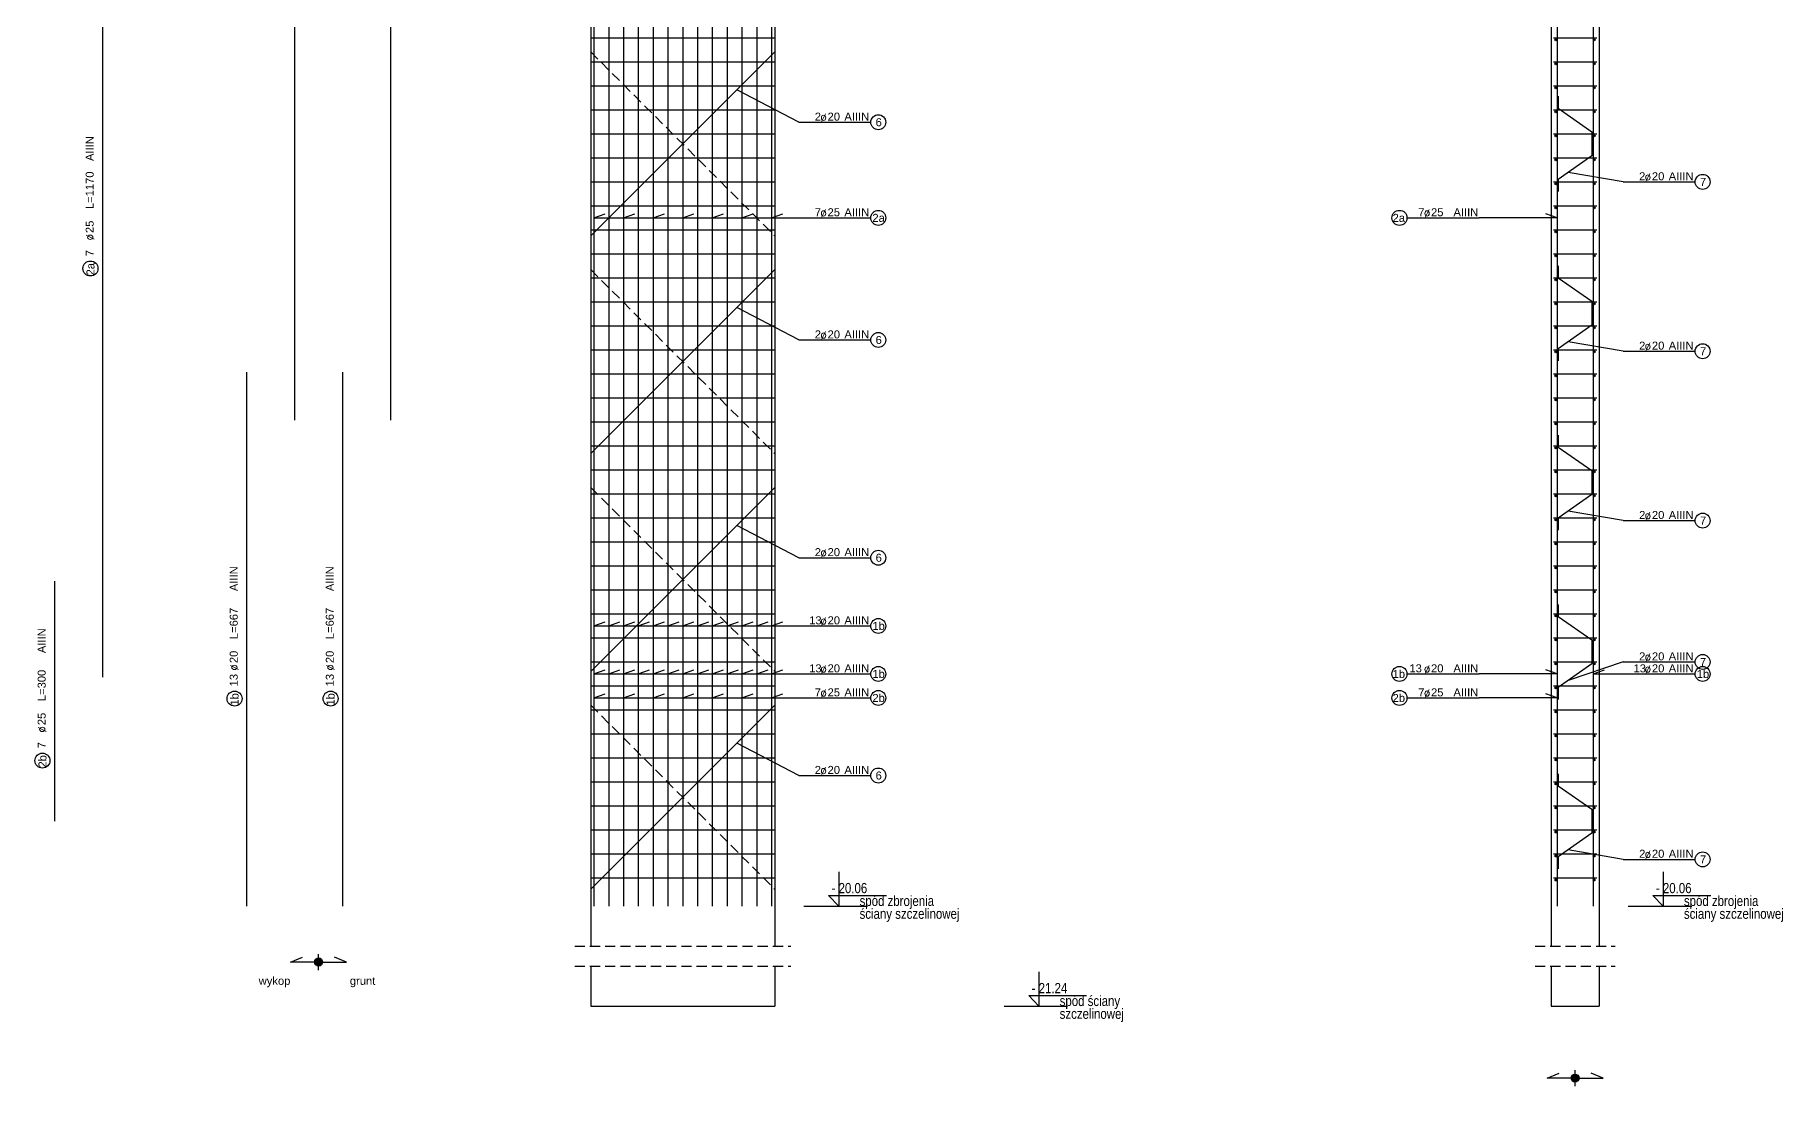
# Model space of a CAD drawing. Extents: x -5264 to 5377, y -10043 to -2374.
# Drawn here: x -1694 to 490, y -7752 to -6438 of the extents above; entities that cross this region are included whole.
import ezdxf
from ezdxf.enums import TextEntityAlignment as Align

# ---------------------------------------------------------------- set-up
doc = ezdxf.new("R2010")
doc.units = 0
doc.header["$MEASUREMENT"] = 0
doc.linetypes.add('DASHED', pattern=[19.05, 12.7, -6.35])
for name, color, linetype in [('__SOL-KOTY_WYSOKOSCIOWE', 4, 'CONTINUOUS'), ('__SOL-OPISY', 4, 'CONTINUOUS'), ('__SOL-PRZERYWANA', 253, 'DASHED'), ('__SOL-WIDOK', 4, 'CONTINUOUS'), ('__SOL-ZBROJENIE', 3, 'CONTINUOUS')]:
    doc.layers.add(name, color=color, linetype=linetype)
doc.styles.add('ARIAL', font='arial.ttf', dxfattribs={"height": 2.5})
doc.styles.add('SIMPLEX', font='SIMPLEX.SHX', dxfattribs={"width": 0.8})
doc.styles.get("Standard").update_dxf_attribs({"font": 'arial.ttf'})

# ---------------------------------------------------------------- blocks, each defined once
blk = doc.blocks.new('OPIS_PRET_BEZ_LINII')
at = {"layer": '__SOL-OPISY'}
blk.add_circle((25.7, 0), 9.36, dxfattribs=at)
at = {"layer": '__SOL-OPISY', "style": 'SIMPLEX', "width": 0.9}
blk.add_text(' %%c ', height=10, dxfattribs=at).set_placement((64.7, -4.8), align=Align.CENTER)
at = {"layer": '__SOL-OPISY', "style": 'ARIAL', "width": 0.8}
blk.add_attdef('NUMER', text='', height=10, dxfattribs=at).set_placement((25.7, 0), align=Align.MIDDLE)
blk.add_attdef('ILOSC', text='', height=10, dxfattribs=at).set_placement((56.9, -5.1), align=Align.RIGHT)
for tag, p in [('SREDNICA', (71, -5.1)), ('DLUGOSC', (95.1, -5.2)), ('STAL', (144.7, -5.2))]:
    blk.add_attdef(tag, p, '', height=10, dxfattribs=at)
blk = doc.blocks.new('OPIS_PRAWY')
at = {"layer": '__SOL-OPISY'}
blk.add_line((0, 0), (90, 0), dxfattribs=at)
blk.add_circle((99.4, 0), 9.36, dxfattribs=at)
at = {"layer": '__SOL-OPISY', "style": 'SIMPLEX', "width": 0.9}
blk.add_text(' %%c ', height=10, dxfattribs=at).set_placement((20.9, 0.5))
at = {"layer": '__SOL-OPISY', "style": 'ARIAL', "width": 0.8}
blk.add_attdef('ILOSC', text='', height=10, dxfattribs=at).set_placement((27.1, 0.1), align=Align.RIGHT)
for tag, p in [('SREDNICA', (35.4, 0.1)), ('STAL', (58.4, 0.5))]:
    blk.add_attdef(tag, p, '', height=10, dxfattribs=at)
for tag, p in [('NUMER', (99.4, 0)), ('DLUGOSC', (52.8, -6.1))]:
    blk.add_attdef(tag, text='', height=10, dxfattribs=at).set_placement(p, align=Align.MIDDLE)
blk = doc.blocks.new('KOTA')
at = {"layer": '__SOL-KOTY_WYSOKOSCIOWE'}
for p, q in [((0, 33.4), (0, 0)), ((-34, 0), (28, 0)), ((0, 0), (-9.9, 10.4)), ((-9.9, 10.4), (46.5, 10.4))]:
    blk.add_line(p, q, dxfattribs=at)
at = {"layer": '__SOL-KOTY_WYSOKOSCIOWE', "style": 'ARIAL', "width": 0.8}
blk.add_attdef('RZEDNA', (500.5, 15.9), '', height=10.4, dxfattribs=at)
blk = doc.blocks.new('OPIS_LEWY')
at = {"layer": '__SOL-OPISY'}
blk.add_line((-90, 0), (0, 0), dxfattribs=at)
blk.add_circle((-99.4, 0), 9.36, dxfattribs=at)
at = {"layer": '__SOL-OPISY', "style": 'SIMPLEX', "width": 0.9}
blk.add_text(' %%c ', height=10, dxfattribs=at).set_placement((-75, 0.5))
at = {"layer": '__SOL-OPISY', "style": 'ARIAL', "width": 0.8}
for tag, p in [('NUMER', (-99.4, 0)), ('DLUGOSC', (-58.9, -6.6))]:
    blk.add_attdef(tag, text='', height=10, dxfattribs=at).set_placement(p, align=Align.MIDDLE)
blk.add_attdef('ILOSC', text='', height=10, dxfattribs=at).set_placement((-74, 0.1), align=Align.RIGHT)
for tag, p in [('SREDNICA', (-65.8, 0.1)), ('STAL', (-42.7, 0.3))]:
    blk.add_attdef(tag, p, '', height=10, dxfattribs=at)

msp = doc.modelspace()

# ---------------------------------------------------------------- hatches: boundary and pattern name
at = {"layer": '__SOL-OPISY'}
for points in [[(-1335, -7597, 1), (-1345, -7597, 1)], [(235, -7742, 1), (225, -7742, 1)]]:
    msp.add_hatch(color=256, dxfattribs=at).paths.add_polyline_path(points)
at = {"layer": '__SOL-ZBROJENIE'}
for points in [[(207.2, -6444.5, 1), (204.8, -6444.5, 1)], [(255.2, -6444.5, 1), (252.8, -6444.5, 1)], [(207.2, -6474.5, 1), (204.8, -6474.5, 1)], [(255.2, -6474.5, 1), (252.8, -6474.5, 1)], [(207.2, -6504.5, 1), (204.8, -6504.5, 1)], [(255.2, -6504.5, 1), (252.8, -6504.5, 1)], [(207.2, -6534.5, 1), (204.8, -6534.5, 1)], [(255.2, -6534.5, 1), (252.8, -6534.5, 1)], [(207.2, -6564.5, 1), (204.8, -6564.5, 1)], [(255.2, -6564.5, 1), (252.8, -6564.5, 1)], [(207.2, -6594.5, 1), (204.8, -6594.5, 1)], [(255.2, -6594.5, 1), (252.8, -6594.5, 1)], [(207.2, -6624.5, 1), (204.8, -6624.5, 1)], [(255.2, -6624.5, 1), (252.8, -6624.5, 1)], [(207.2, -6654.5, 1), (204.8, -6654.5, 1)], [(255.2, -6654.5, 1), (252.8, -6654.5, 1)], [(207.2, -6684.5, 1), (204.8, -6684.5, 1)], [(255.2, -6684.5, 1), (252.8, -6684.5, 1)], [(207.2, -6714.5, 1), (204.8, -6714.5, 1)], [(255.2, -6714.5, 1), (252.8, -6714.5, 1)], [(207.2, -6744.5, 1), (204.8, -6744.5, 1)], [(255.2, -6744.5, 1), (252.8, -6744.5, 1)], [(207.2, -6774.5, 1), (204.8, -6774.5, 1)], [(255.2, -6774.5, 1), (252.8, -6774.5, 1)], [(207.2, -6804.5, 1), (204.8, -6804.5, 1)], [(255.2, -6804.5, 1), (252.8, -6804.5, 1)], [(207.2, -6834.5, 1), (204.8, -6834.5, 1)], [(255.2, -6834.5, 1), (252.8, -6834.5, 1)], [(207.2, -6864.5, 1), (204.8, -6864.5, 1)], [(255.2, -6864.5, 1), (252.8, -6864.5, 1)], [(207.2, -6894.5, 1), (204.8, -6894.5, 1)], [(255.2, -6894.5, 1), (252.8, -6894.5, 1)], [(207.2, -6924.5, 1), (204.8, -6924.5, 1)], [(255.2, -6924.5, 1), (252.8, -6924.5, 1)], [(207.2, -6954.5, 1), (204.8, -6954.5, 1)], [(255.2, -6954.5, 1), (252.8, -6954.5, 1)], [(207.2, -6984.5, 1), (204.8, -6984.5, 1)], [(255.2, -6984.5, 1), (252.8, -6984.5, 1)], [(207.2, -7014.5, 1), (204.8, -7014.5, 1)], [(255.2, -7014.5, 1), (252.8, -7014.5, 1)], [(207.2, -7044.5, 1), (204.8, -7044.5, 1)], [(255.2, -7044.5, 1), (252.8, -7044.5, 1)], [(207.2, -7074.5, 1), (204.8, -7074.5, 1)], [(255.2, -7074.5, 1), (252.8, -7074.5, 1)], [(207.2, -7104.5, 1), (204.8, -7104.5, 1)], [(255.2, -7104.5, 1), (252.8, -7104.5, 1)], [(207.2, -7134.5, 1), (204.8, -7134.5, 1)], [(255.2, -7134.5, 1), (252.8, -7134.5, 1)], [(207.2, -7164.5, 1), (204.8, -7164.5, 1)], [(255.2, -7164.5, 1), (252.8, -7164.5, 1)], [(207.2, -7194.5, 1), (204.8, -7194.5, 1)], [(255.2, -7194.5, 1), (252.8, -7194.5, 1)], [(207.2, -7224.5, 1), (204.8, -7224.5, 1)], [(255.2, -7224.5, 1), (252.8, -7224.5, 1)], [(207.2, -7254.5, 1), (204.8, -7254.5, 1)], [(255.2, -7254.5, 1), (252.8, -7254.5, 1)], [(207.2, -7284.5, 1), (204.8, -7284.5, 1)], [(255.2, -7284.5, 1), (252.8, -7284.5, 1)], [(207.2, -7314.5, 1), (204.8, -7314.5, 1)], [(255.2, -7314.5, 1), (252.8, -7314.5, 1)], [(207.2, -7344.5, 1), (204.8, -7344.5, 1)], [(255.2, -7344.5, 1), (252.8, -7344.5, 1)], [(207.2, -7374.5, 1), (204.8, -7374.5, 1)], [(255.2, -7374.5, 1), (252.8, -7374.5, 1)], [(207.2, -7404.5, 1), (204.8, -7404.5, 1)], [(255.2, -7404.5, 1), (252.8, -7404.5, 1)], [(207.2, -7434.5, 1), (204.8, -7434.5, 1)], [(255.2, -7434.5, 1), (252.8, -7434.5, 1)], [(207.2, -7464.5, 1), (204.8, -7464.5, 1)], [(255.2, -7464.5, 1), (252.8, -7464.5, 1)], [(207.2, -7494.5, 1), (204.8, -7494.5, 1)], [(255.2, -7494.5, 1), (252.8, -7494.5, 1)]]:
    msp.add_hatch(color=256, dxfattribs=at).paths.add_polyline_path(points)

# ---------------------------------------------------------------- linework, layer by layer
at = {"layer": '__SOL-OPISY'}
for p, q in [((-740, -6547.5), (-817.5, -6507)), ((290, -6622.03), (221.52, -6610.14)), ((-996, -6667), (-981.9, -6661.87)), ((-996, -6667), (-740, -6667)), ((-959, -6667), (-944.9, -6661.87)), ((-922, -6667), (-907.9, -6661.87)), ((-885, -6667), (-870.9, -6661.87)), ((-848, -6667), (-833.9, -6661.87)), ((-811, -6667), (-796.9, -6661.87)), ((-774, -6667), (-759.9, -6661.87)), ((207.5, -6667), (110, -6667)), ((207.5, -6667), (193.41, -6661.87)), ((-740, -6819.64), (-817.5, -6779.14)), ((290, -6833.69), (221.52, -6821.81)), ((-740, -7091.79), (-817.5, -7051.29)), ((290, -7045.36), (221.52, -7033.48)), ((-996, -7177), (-981.9, -7171.87)), ((-996, -7177), (-740, -7177)), ((-977.5, -7177), (-963.4, -7171.87)), ((-959, -7177), (-944.9, -7171.87)), ((-940.5, -7177), (-926.4, -7171.87)), ((-922, -7177), (-907.9, -7171.87)), ((-903.5, -7177), (-889.4, -7171.87)), ((-885, -7177), (-870.9, -7171.87)), ((-866.5, -7177), (-852.4, -7171.87)), ((-848, -7177), (-833.9, -7171.87)), ((-829.5, -7177), (-815.4, -7171.87)), ((-811, -7177), (-796.9, -7171.87)), ((-792.5, -7177), (-778.4, -7171.87)), ((-774, -7177), (-759.9, -7171.87)), ((290, -7222.03), (221.52, -7245.14)), ((-996, -7237), (-981.9, -7231.87)), ((-996, -7237), (-740, -7237)), ((-977.5, -7237), (-963.4, -7231.87)), ((-959, -7237), (-944.9, -7231.87)), ((-940.5, -7237), (-926.4, -7231.87)), ((-922, -7237), (-907.9, -7231.87)), ((-903.5, -7237), (-889.4, -7231.87)), ((-885, -7237), (-870.9, -7231.87)), ((-866.5, -7237), (-852.4, -7231.87)), ((-848, -7237), (-833.9, -7231.87)), ((-829.5, -7237), (-815.4, -7231.87)), ((-811, -7237), (-796.9, -7231.87)), ((-792.5, -7237), (-778.4, -7231.87)), ((-774, -7237), (-759.9, -7231.87)), ((207.5, -7237), (110, -7237)), ((207.5, -7237), (193.41, -7231.87)), ((252.5, -7237), (266.6, -7231.87)), ((252.5, -7237), (290, -7237)), ((-996, -7267), (-981.9, -7261.87)), ((-996, -7267), (-740, -7267)), ((-959, -7267), (-944.9, -7261.87)), ((-922, -7267), (-907.9, -7261.87)), ((-885, -7267), (-870.9, -7261.87)), ((-848, -7267), (-833.9, -7261.87)), ((-811, -7267), (-796.9, -7261.87)), ((-774, -7267), (-759.9, -7261.87)), ((207.5, -7267), (110, -7267)), ((207.5, -7267), (193.41, -7261.87)), ((-740, -7363.93), (-817.5, -7323.43)), ((290, -7468.69), (221.52, -7456.81)), ((-1375, -7597), (-1360, -7591)), ((-1340, -7597), (-1375, -7597)), ((-1340, -7607), (-1340, -7587)), ((-1340, -7597), (-1305, -7597)), ((-1305, -7597), (-1320, -7591)), ((230, -7752), (230, -7732)), ((195, -7742), (210, -7736)), ((230, -7742), (195, -7742)), ((230, -7742), (265, -7742)), ((265, -7742), (250, -7736))]:
    msp.add_line(p, q, dxfattribs=at)
for centre in [(-1340, -7597), (230, -7742)]:
    msp.add_circle(centre, 5, dxfattribs=at)
at = {"layer": '__SOL-PRZERYWANA'}
for p, q in [((-1020, -7577), (-750, -7577)), ((180, -7577), (280, -7577)), ((-1020, -7602), (-750, -7602)), ((180, -7602), (280, -7602))]:
    msp.add_line(p, q, dxfattribs=at)
for points in [[(-1000, -6439.5), (-1000, -6459.5), (-770, -6689.5), (-770, -6709.5)], [(-1000, -6711.64), (-1000, -6731.64), (-770, -6961.64), (-770, -6981.64)], [(-1000, -6983.79), (-1000, -7003.79), (-770, -7233.79), (-770, -7253.79)], [(-1000, -7255.93), (-1000, -7275.93), (-770, -7505.93), (-770, -7525.93)]]:
    msp.add_lwpolyline(points, dxfattribs=at)
at = {"layer": '__SOL-WIDOK'}
for p, q in [((-1000, -5622), (-1000, -7577)), ((-770, -5622), (-770, -7577)), ((200, -5622), (200, -7577)), ((260, -5622), (260, -7577)), ((-1000, -7602), (-1000, -7652)), ((-770, -7602), (-770, -7652)), ((200, -7602), (200, -7652)), ((260, -7602), (260, -7652)), ((-1000, -7652), (-770, -7652)), ((200, -7652), (260, -7652))]:
    msp.add_line(p, q, dxfattribs=at)
at = {"layer": '__SOL-ZBROJENIE'}
for p, q in [((-1370, -5620), (-1370, -6920)), ((-1250, -5620), (-1250, -6920)), ((-996, -5620), (-996, -7527)), ((-977.5, -5620), (-977.5, -7527)), ((-959, -5620), (-959, -7527)), ((-940.5, -5620), (-940.5, -7527)), ((-922, -5620), (-922, -7527)), ((-903.5, -5620), (-903.5, -7527)), ((-885, -5620), (-885, -7527)), ((-866.5, -5620), (-866.5, -7527)), ((-848, -5620), (-848, -7527)), ((-829.5, -5620), (-829.5, -7527)), ((-811, -5620), (-811, -7527)), ((-792.5, -5620), (-792.5, -7527)), ((-774, -5620), (-774, -7527)), ((207.5, -5620), (207.5, -7527)), ((252.5, -5620), (252.5, -7527)), ((-1610, -6071), (-1610, -7241)), ((-1000, -6442), (-770, -6442)), ((203, -6442), (257, -6442)), ((-1000, -6472), (-770, -6472)), ((203, -6472), (257, -6472)), ((-1000, -6502), (-770, -6502)), ((203, -6502), (257, -6502)), ((-1000, -6532), (-770, -6532)), ((203, -6532), (257, -6532)), ((-1000, -6562), (-770, -6562)), ((203, -6562), (257, -6562)), ((-1000, -6592), (-770, -6592)), ((203, -6592), (257, -6592)), ((-1000, -6622), (-770, -6622)), ((203, -6622), (257, -6622)), ((-1000, -6652), (-770, -6652)), ((203, -6652), (257, -6652)), ((-1000, -6682), (-770, -6682)), ((203, -6682), (257, -6682)), ((-1000, -6712), (-770, -6712)), ((203, -6712), (257, -6712)), ((-1000, -6742), (-770, -6742)), ((203, -6742), (257, -6742)), ((-1000, -6772), (-770, -6772)), ((203, -6772), (257, -6772)), ((-1000, -6802), (-770, -6802)), ((203, -6802), (257, -6802)), ((-1000, -6832), (-770, -6832)), ((203, -6832), (257, -6832)), ((-1430, -6860), (-1430, -7527)), ((-1310, -6860), (-1310, -7527)), ((-1000, -6862), (-770, -6862)), ((203, -6862), (257, -6862)), ((-1000, -6892), (-770, -6892)), ((203, -6892), (257, -6892)), ((-1000, -6922), (-770, -6922)), ((203, -6922), (257, -6922)), ((-1000, -6952), (-770, -6952)), ((203, -6952), (257, -6952)), ((-1000, -6982), (-770, -6982)), ((203, -6982), (257, -6982)), ((-1000, -7012), (-770, -7012)), ((203, -7012), (257, -7012)), ((-1000, -7042), (-770, -7042)), ((203, -7042), (257, -7042)), ((-1000, -7072), (-770, -7072)), ((203, -7072), (257, -7072)), ((-1000, -7102), (-770, -7102)), ((203, -7102), (257, -7102)), ((-1670, -7121), (-1670, -7421)), ((-1000, -7132), (-770, -7132)), ((203, -7132), (257, -7132)), ((-1000, -7162), (-770, -7162)), ((203, -7162), (257, -7162)), ((-1000, -7192), (-770, -7192)), ((203, -7192), (257, -7192)), ((-1000, -7222), (-770, -7222)), ((203, -7222), (257, -7222)), ((-1000, -7252), (-770, -7252)), ((203, -7252), (257, -7252)), ((-1000, -7282), (-770, -7282)), ((203, -7282), (257, -7282)), ((-1000, -7312), (-770, -7312)), ((203, -7312), (257, -7312)), ((-1000, -7342), (-770, -7342)), ((203, -7342), (257, -7342)), ((-1000, -7372), (-770, -7372)), ((203, -7372), (257, -7372)), ((-1000, -7402), (-770, -7402)), ((203, -7402), (257, -7402)), ((-1000, -7432), (-770, -7432)), ((203, -7432), (257, -7432)), ((-1000, -7462), (-770, -7462)), ((203, -7462), (257, -7462)), ((-1000, -7492), (-770, -7492)), ((203, -7492), (257, -7492))]:
    msp.add_line(p, q, dxfattribs=at)
for points in [[(-770, -6439.5), (-770, -6459.5), (-1000, -6689.5), (-1000, -6709.5)], [(209, -6515.09), (209, -6530.09), (251, -6559.5), (251, -6589.5), (209, -6618.91), (209, -6633.91)], [(-770, -6711.64), (-770, -6731.64), (-1000, -6961.64), (-1000, -6981.64)], [(209, -6726.76), (209, -6741.76), (251, -6771.17), (251, -6801.17), (209, -6830.57), (209, -6845.57)], [(209, -6938.42), (209, -6953.42), (251, -6982.83), (251, -7012.83), (209, -7042.24), (209, -7057.24)], [(-770, -6983.79), (-770, -7003.79), (-1000, -7233.79), (-1000, -7253.79)], [(209, -7150.09), (209, -7165.09), (251, -7194.5), (251, -7224.5), (209, -7253.91), (209, -7268.91)], [(-770, -7255.93), (-770, -7275.93), (-1000, -7505.93), (-1000, -7525.93)], [(209, -7361.76), (209, -7376.76), (251, -7406.17), (251, -7436.17), (209, -7465.57), (209, -7480.57)]]:
    msp.add_lwpolyline(points, dxfattribs=at)
for centre in [(206, -6444.5), (254, -6444.5), (206, -6474.5), (254, -6474.5), (206, -6504.5), (254, -6504.5), (206, -6534.5), (254, -6534.5), (206, -6564.5), (254, -6564.5), (206, -6594.5), (254, -6594.5), (206, -6624.5), (254, -6624.5), (206, -6654.5), (254, -6654.5), (206, -6684.5), (254, -6684.5), (206, -6714.5), (254, -6714.5), (206, -6744.5), (254, -6744.5), (206, -6774.5), (254, -6774.5), (206, -6804.5), (254, -6804.5), (206, -6834.5), (254, -6834.5), (206, -6864.5), (254, -6864.5), (206, -6894.5), (254, -6894.5), (206, -6924.5), (254, -6924.5), (206, -6954.5), (254, -6954.5), (206, -6984.5), (254, -6984.5), (206, -7014.5), (254, -7014.5), (206, -7044.5), (254, -7044.5), (206, -7074.5), (254, -7074.5), (206, -7104.5), (254, -7104.5), (206, -7134.5), (254, -7134.5), (206, -7164.5), (254, -7164.5), (206, -7194.5), (254, -7194.5), (206, -7224.5), (254, -7224.5), (206, -7254.5), (254, -7254.5), (206, -7284.5), (254, -7284.5), (206, -7314.5), (254, -7314.5), (206, -7344.5), (254, -7344.5), (206, -7374.5), (254, -7374.5), (206, -7404.5), (254, -7404.5), (206, -7434.5), (254, -7434.5), (206, -7464.5), (254, -7464.5), (206, -7494.5), (254, -7494.5)]:
    msp.add_circle(centre, 1.2, dxfattribs=at)

# ---------------------------------------------------------------- block references
at = {"layer": '__SOL-KOTY_WYSOKOSCIOWE'}
ref = msp.add_blockref('KOTA', (-690, -7527), dxfattribs=dict(at, xscale=1.28, yscale=1.28, zscale=1.28))
ref.add_attrib('RZEDNA', '- 20.06', (-699, -7511), dxfattribs={"height": 12.8, "style": 'ARIAL', "width": 0.8})
ref.add_attrib('OPIS1', 'spód zbrojenia', (-664, -7527), dxfattribs={"height": 12.8, "style": 'ARIAL', "width": 0.8})
ref.add_attrib('OPIS2', 'ściany szczelinowej', (-664, -7543), dxfattribs={"height": 12.8, "style": 'ARIAL', "width": 0.8})
ref = msp.add_blockref('KOTA', (340, -7527), dxfattribs=dict(at, xscale=1.28, yscale=1.28, zscale=1.28))
ref.add_attrib('RZEDNA', '- 20.06', (331, -7511), dxfattribs={"height": 12.8, "style": 'ARIAL', "width": 0.8})
ref.add_attrib('OPIS1', 'spód zbrojenia', (366, -7527), dxfattribs={"height": 12.8, "style": 'ARIAL', "width": 0.8})
ref.add_attrib('OPIS2', 'ściany szczelinowej', (366, -7543), dxfattribs={"height": 12.8, "style": 'ARIAL', "width": 0.8})
ref = msp.add_blockref('KOTA', (-440, -7652), dxfattribs=dict(at, xscale=1.28, yscale=1.28, zscale=1.28))
ref.add_attrib('RZEDNA', '- 21.24', (-449, -7636), dxfattribs={"height": 12.8, "style": 'ARIAL', "width": 0.8})
ref.add_attrib('OPIS1', 'spód ściany', (-414, -7652), dxfattribs={"height": 12.8, "style": 'ARIAL', "width": 0.8})
ref.add_attrib('OPIS2', 'szczelinowej', (-414, -7668), dxfattribs={"height": 12.8, "style": 'ARIAL', "width": 0.8})
at = {"layer": '__SOL-OPISY'}
ref = msp.add_blockref('OPIS_PRAWY', (-740, -6547.5), dxfattribs=at)
ref.add_attrib('ILOSC', '2', (-720, -6545.5), dxfattribs={"height": 10, "style": 'ARIAL'})
ref.add_attrib('SREDNICA', '20', (-704, -6545.5), dxfattribs={"height": 10, "style": 'ARIAL'})
ref.add_attrib('STAL', 'AIIIN', (-683, -6545.5), dxfattribs={"height": 10, "style": 'ARIAL'})
ref.add_attrib('NUMER', '6', (-644, -6552.5), dxfattribs={"height": 10, "style": 'ARIAL'})
ref = msp.add_blockref('OPIS_PRET_BEZ_LINII', (-1625, -6756), dxfattribs=dict(at, rotation=90))
ref.add_attrib('NUMER', '2a', (-1620, -6739), dxfattribs={"height": 10, "rotation": 90, "style": 'ARIAL'})
ref.add_attrib('ILOSC', '7', (-1621, -6715), dxfattribs={"height": 10, "rotation": 90, "style": 'ARIAL'})
ref.add_attrib('SREDNICA', '25', (-1621, -6686), dxfattribs={"height": 10, "rotation": 90, "style": 'ARIAL'})
ref.add_attrib('DLUGOSC', 'L=1170', (-1621, -6656), dxfattribs={"height": 10, "rotation": 90, "style": 'ARIAL'})
ref.add_attrib('STAL', 'AIIIN', (-1621, -6596), dxfattribs={"height": 10, "rotation": 90, "style": 'ARIAL'})
ref = msp.add_blockref('OPIS_PRAWY', (290, -6622.03), dxfattribs=at)
ref.add_attrib('ILOSC', '2', (310, -6620.03), dxfattribs={"height": 10, "style": 'ARIAL'})
ref.add_attrib('SREDNICA', '20', (326, -6620.03), dxfattribs={"height": 10, "style": 'ARIAL'})
ref.add_attrib('STAL', 'AIIIN', (347, -6620.03), dxfattribs={"height": 10, "style": 'ARIAL'})
ref.add_attrib('NUMER', '7', (386, -6627.03), dxfattribs={"height": 10, "style": 'ARIAL'})
ref = msp.add_blockref('OPIS_PRAWY', (-740, -6667), dxfattribs=at)
ref.add_attrib('ILOSC', '7', (-720, -6665), dxfattribs={"height": 10, "style": 'ARIAL'})
ref.add_attrib('SREDNICA', '25', (-704, -6665), dxfattribs={"height": 10, "style": 'ARIAL'})
ref.add_attrib('STAL', 'AIIIN', (-683, -6665), dxfattribs={"height": 10, "style": 'ARIAL'})
ref.add_attrib('NUMER', '2a', (-648, -6672), dxfattribs={"height": 10, "style": 'ARIAL'})
ref = msp.add_blockref('OPIS_LEWY', (110, -6667), dxfattribs=at)
ref.add_attrib('ILOSC', '7', (34, -6665), dxfattribs={"height": 10, "style": 'ARIAL'})
ref.add_attrib('SREDNICA', '25', (50, -6665), dxfattribs={"height": 10, "style": 'ARIAL'})
ref.add_attrib('STAL', 'AIIIN', (78, -6665), dxfattribs={"height": 10, "style": 'ARIAL'})
ref.add_attrib('NUMER', '2a', (2, -6672), dxfattribs={"height": 10, "style": 'ARIAL'})
ref = msp.add_blockref('OPIS_PRAWY', (-740, -6819.64), dxfattribs=at)
ref.add_attrib('ILOSC', '2', (-720, -6817.64), dxfattribs={"height": 10, "style": 'ARIAL'})
ref.add_attrib('SREDNICA', '20', (-704, -6817.64), dxfattribs={"height": 10, "style": 'ARIAL'})
ref.add_attrib('STAL', 'AIIIN', (-683, -6817.64), dxfattribs={"height": 10, "style": 'ARIAL'})
ref.add_attrib('NUMER', '6', (-644, -6824.64), dxfattribs={"height": 10, "style": 'ARIAL'})
ref = msp.add_blockref('OPIS_PRAWY', (290, -6833.69), dxfattribs=at)
ref.add_attrib('ILOSC', '2', (310, -6831.69), dxfattribs={"height": 10, "style": 'ARIAL'})
ref.add_attrib('SREDNICA', '20', (326, -6831.69), dxfattribs={"height": 10, "style": 'ARIAL'})
ref.add_attrib('STAL', 'AIIIN', (347, -6831.69), dxfattribs={"height": 10, "style": 'ARIAL'})
ref.add_attrib('NUMER', '7', (386, -6838.69), dxfattribs={"height": 10, "style": 'ARIAL'})
ref = msp.add_blockref('OPIS_PRAWY', (290, -7045.36), dxfattribs=at)
ref.add_attrib('ILOSC', '2', (310, -7043.36), dxfattribs={"height": 10, "style": 'ARIAL'})
ref.add_attrib('SREDNICA', '20', (326, -7043.36), dxfattribs={"height": 10, "style": 'ARIAL'})
ref.add_attrib('STAL', 'AIIIN', (347, -7043.36), dxfattribs={"height": 10, "style": 'ARIAL'})
ref.add_attrib('NUMER', '7', (386, -7050.36), dxfattribs={"height": 10, "style": 'ARIAL'})
ref = msp.add_blockref('OPIS_PRAWY', (-740, -7091.79), dxfattribs=at)
ref.add_attrib('ILOSC', '2', (-720, -7089.79), dxfattribs={"height": 10, "style": 'ARIAL'})
ref.add_attrib('SREDNICA', '20', (-704, -7089.79), dxfattribs={"height": 10, "style": 'ARIAL'})
ref.add_attrib('STAL', 'AIIIN', (-683, -7089.79), dxfattribs={"height": 10, "style": 'ARIAL'})
ref.add_attrib('NUMER', '6', (-644, -7096.79), dxfattribs={"height": 10, "style": 'ARIAL'})
ref = msp.add_blockref('OPIS_PRET_BEZ_LINII', (-1445, -7293.5), dxfattribs=dict(at, rotation=90))
ref.add_attrib('NUMER', '1b', (-1440, -7276.5), dxfattribs={"height": 10, "rotation": 90, "style": 'ARIAL'})
ref.add_attrib('ILOSC', '13', (-1441, -7252.5), dxfattribs={"height": 10, "rotation": 90, "style": 'ARIAL'})
ref.add_attrib('SREDNICA', '20', (-1441, -7223.5), dxfattribs={"height": 10, "rotation": 90, "style": 'ARIAL'})
ref.add_attrib('DLUGOSC', 'L=667', (-1441, -7193.5), dxfattribs={"height": 10, "rotation": 90, "style": 'ARIAL'})
ref.add_attrib('STAL', 'AIIIN', (-1441, -7133.5), dxfattribs={"height": 10, "rotation": 90, "style": 'ARIAL'})
ref = msp.add_blockref('OPIS_PRET_BEZ_LINII', (-1325, -7293.5), dxfattribs=dict(at, rotation=90))
ref.add_attrib('NUMER', '1b', (-1320, -7276.5), dxfattribs={"height": 10, "rotation": 90, "style": 'ARIAL'})
ref.add_attrib('ILOSC', '13', (-1321, -7252.5), dxfattribs={"height": 10, "rotation": 90, "style": 'ARIAL'})
ref.add_attrib('SREDNICA', '20', (-1321, -7223.5), dxfattribs={"height": 10, "rotation": 90, "style": 'ARIAL'})
ref.add_attrib('DLUGOSC', 'L=667', (-1321, -7193.5), dxfattribs={"height": 10, "rotation": 90, "style": 'ARIAL'})
ref.add_attrib('STAL', 'AIIIN', (-1321, -7133.5), dxfattribs={"height": 10, "rotation": 90, "style": 'ARIAL'})
ref = msp.add_blockref('OPIS_PRET_BEZ_LINII', (-1685, -7371), dxfattribs=dict(at, rotation=90))
ref.add_attrib('NUMER', '2b', (-1680, -7354), dxfattribs={"height": 10, "rotation": 90, "style": 'ARIAL'})
ref.add_attrib('ILOSC', '7', (-1681, -7330), dxfattribs={"height": 10, "rotation": 90, "style": 'ARIAL'})
ref.add_attrib('SREDNICA', '25', (-1681, -7301), dxfattribs={"height": 10, "rotation": 90, "style": 'ARIAL'})
ref.add_attrib('DLUGOSC', 'L=300', (-1681, -7271), dxfattribs={"height": 10, "rotation": 90, "style": 'ARIAL'})
ref.add_attrib('STAL', 'AIIIN', (-1681, -7211), dxfattribs={"height": 10, "rotation": 90, "style": 'ARIAL'})
ref = msp.add_blockref('OPIS_PRAWY', (-740, -7177), dxfattribs=at)
ref.add_attrib('ILOSC', '13', (-727, -7175), dxfattribs={"height": 10, "style": 'ARIAL'})
ref.add_attrib('SREDNICA', '20', (-704, -7175), dxfattribs={"height": 10, "style": 'ARIAL'})
ref.add_attrib('STAL', 'AIIIN', (-683, -7175), dxfattribs={"height": 10, "style": 'ARIAL'})
ref.add_attrib('NUMER', '1b', (-648, -7182), dxfattribs={"height": 10, "style": 'ARIAL'})
ref = msp.add_blockref('OPIS_PRAWY', (-740, -7237), dxfattribs=at)
ref.add_attrib('ILOSC', '13', (-727, -7235), dxfattribs={"height": 10, "style": 'ARIAL'})
ref.add_attrib('SREDNICA', '20', (-704, -7235), dxfattribs={"height": 10, "style": 'ARIAL'})
ref.add_attrib('STAL', 'AIIIN', (-683, -7235), dxfattribs={"height": 10, "style": 'ARIAL'})
ref.add_attrib('NUMER', '1b', (-648, -7242), dxfattribs={"height": 10, "style": 'ARIAL'})
ref = msp.add_blockref('OPIS_LEWY', (110, -7237), dxfattribs=at)
ref.add_attrib('ILOSC', '13', (23, -7235), dxfattribs={"height": 10, "style": 'ARIAL'})
ref.add_attrib('SREDNICA', '20', (50, -7235), dxfattribs={"height": 10, "style": 'ARIAL'})
ref.add_attrib('STAL', 'AIIIN', (78, -7235), dxfattribs={"height": 10, "style": 'ARIAL'})
ref.add_attrib('NUMER', '1b', (2, -7242), dxfattribs={"height": 10, "style": 'ARIAL'})
ref = msp.add_blockref('OPIS_PRAWY', (290, -7222.03), dxfattribs=at)
ref.add_attrib('ILOSC', '2', (310, -7220.03), dxfattribs={"height": 10, "style": 'ARIAL'})
ref.add_attrib('SREDNICA', '20', (326, -7220.03), dxfattribs={"height": 10, "style": 'ARIAL'})
ref.add_attrib('STAL', 'AIIIN', (347, -7220.03), dxfattribs={"height": 10, "style": 'ARIAL'})
ref.add_attrib('NUMER', '7', (386, -7227.03), dxfattribs={"height": 10, "style": 'ARIAL'})
ref = msp.add_blockref('OPIS_PRAWY', (290, -7237), dxfattribs=at)
ref.add_attrib('ILOSC', '13', (303, -7235), dxfattribs={"height": 10, "style": 'ARIAL'})
ref.add_attrib('SREDNICA', '20', (326, -7235), dxfattribs={"height": 10, "style": 'ARIAL'})
ref.add_attrib('STAL', 'AIIIN', (347, -7235), dxfattribs={"height": 10, "style": 'ARIAL'})
ref.add_attrib('NUMER', '1b', (382, -7242), dxfattribs={"height": 10, "style": 'ARIAL'})
ref = msp.add_blockref('OPIS_PRAWY', (-740, -7267), dxfattribs=at)
ref.add_attrib('ILOSC', '7', (-720, -7265), dxfattribs={"height": 10, "style": 'ARIAL'})
ref.add_attrib('SREDNICA', '25', (-704, -7265), dxfattribs={"height": 10, "style": 'ARIAL'})
ref.add_attrib('STAL', 'AIIIN', (-683, -7265), dxfattribs={"height": 10, "style": 'ARIAL'})
ref.add_attrib('NUMER', '2b', (-648, -7272), dxfattribs={"height": 10, "style": 'ARIAL'})
ref = msp.add_blockref('OPIS_LEWY', (110, -7267), dxfattribs=at)
ref.add_attrib('ILOSC', '7', (34, -7265), dxfattribs={"height": 10, "style": 'ARIAL'})
ref.add_attrib('SREDNICA', '25', (50, -7265), dxfattribs={"height": 10, "style": 'ARIAL'})
ref.add_attrib('STAL', 'AIIIN', (78, -7265), dxfattribs={"height": 10, "style": 'ARIAL'})
ref.add_attrib('NUMER', '2b', (2, -7272), dxfattribs={"height": 10, "style": 'ARIAL'})
ref = msp.add_blockref('OPIS_PRAWY', (-740, -7363.93), dxfattribs=at)
ref.add_attrib('ILOSC', '2', (-720, -7361.93), dxfattribs={"height": 10, "style": 'ARIAL'})
ref.add_attrib('SREDNICA', '20', (-704, -7361.93), dxfattribs={"height": 10, "style": 'ARIAL'})
ref.add_attrib('STAL', 'AIIIN', (-683, -7361.93), dxfattribs={"height": 10, "style": 'ARIAL'})
ref.add_attrib('NUMER', '6', (-644, -7368.93), dxfattribs={"height": 10, "style": 'ARIAL'})
ref = msp.add_blockref('OPIS_PRAWY', (290, -7468.69), dxfattribs=at)
ref.add_attrib('ILOSC', '2', (310, -7466.69), dxfattribs={"height": 10, "style": 'ARIAL'})
ref.add_attrib('SREDNICA', '20', (326, -7466.69), dxfattribs={"height": 10, "style": 'ARIAL'})
ref.add_attrib('STAL', 'AIIIN', (347, -7466.69), dxfattribs={"height": 10, "style": 'ARIAL'})
ref.add_attrib('NUMER', '7', (386, -7473.69), dxfattribs={"height": 10, "style": 'ARIAL'})

# ---------------------------------------------------------------- texts
at = {"layer": '__SOL-OPISY', "char_height": 10, "width": 2500, "attachment_point": 5}
for s, insert in [('wykop\\P', (-1395, -7622)), ('grunt\\P', (-1285, -7622))]:
    msp.add_mtext(s, dxfattribs=dict(at, insert=insert))

doc.saveas('drawing.dxf')
